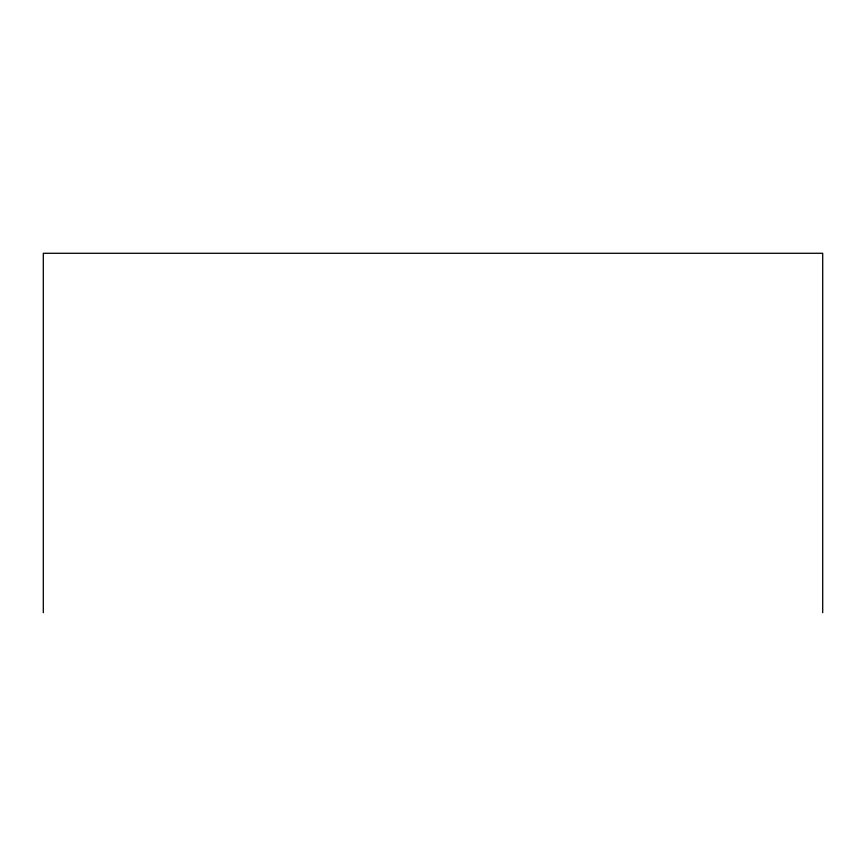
<?xml version="1.0" encoding="UTF-8"?>
<svg xmlns="http://www.w3.org/2000/svg" width="866" height="866" viewBox="0 0 866 866"><rect width="100%" height="100%" fill="white"/><g stroke="black" fill="none" stroke-linecap="round" stroke-linejoin="round"><path stroke-width="1.3" d="M822.7 612.717L822.7 253.283L43.3 253.283L43.3 612.717"/></g></svg>
